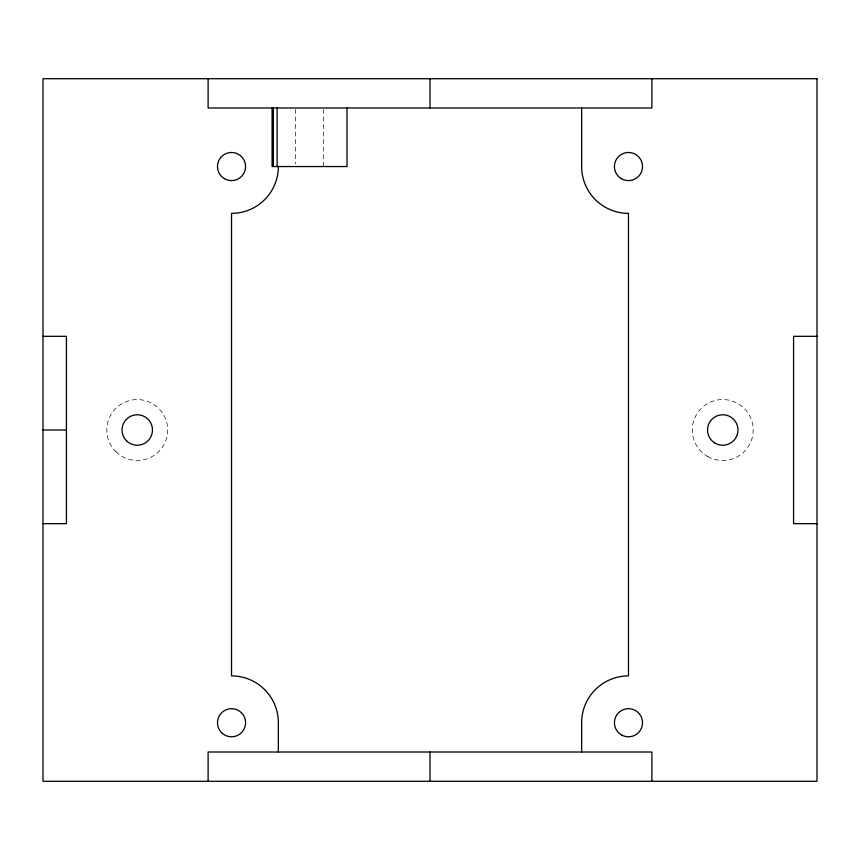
<?xml version="1.0" encoding="UTF-8"?>
<svg xmlns="http://www.w3.org/2000/svg" width="860" height="860" viewBox="0 0 860 860"><rect width="100%" height="100%" fill="white"/><g stroke="black" fill="none" stroke-linecap="round" stroke-linejoin="round"><path stroke-width="0.64" stroke-dasharray="4.3 3.22" d="M323.596 109.317L323.596 166.539M295.496 109.317L295.496 163.873M707.511 456.37A30.444 30.444 0 0 0 753.188 430A30.444 30.444 0 0 0 707.511 403.63A30.444 30.444 0 0 0 707.511 456.37M115.734 451.532A30.444 30.444 0 0 0 166.668 437.88A30.444 30.444 0 0 0 129.387 400.588A30.444 30.444 0 0 0 115.734 451.532"/><path stroke-width="1.29" d="M43 336.325L66.424 336.325L66.424 523.675L43 523.675M817 336.325L793.576 336.325L793.576 523.675L817 523.675M43 430L66.424 430M651.891 78.712L651.891 107.984L208.109 107.984L208.109 78.712M651.891 781.288L651.891 752.016L208.109 752.016L208.109 781.288M581.639 107.984L581.639 166.539A46.838 46.838 0 0 0 628.477 213.377L628.477 675.895A46.838 46.838 0 0 0 581.639 722.733L581.639 752.016M430 78.712L430 107.984M430 752.016L430 781.288M347.021 107.984L347.021 166.539L272.082 166.539L272.082 107.984M278.361 752.016L278.361 722.733A46.838 46.838 0 0 0 231.523 675.895L231.523 213.377A46.838 46.838 0 0 0 278.361 166.539M277.103 107.984L277.103 166.539M273.351 107.984L273.351 166.539M817 78.712L43 78.712L43 781.288L817 781.288L817 78.712M621.447 734.902A14.05 14.05 0 0 0 642.528 722.733A14.05 14.05 0 0 0 621.447 710.564A14.05 14.05 0 0 0 621.447 734.902M224.503 178.708A14.05 14.05 0 0 0 245.573 166.539A14.05 14.05 0 0 0 224.503 154.37A14.05 14.05 0 0 0 224.503 178.708M715.122 443.179A15.222 15.222 0 0 0 737.966 430A15.222 15.222 0 0 0 715.122 416.82A15.222 15.222 0 0 0 715.122 443.179M126.495 440.761A15.222 15.222 0 0 0 151.962 433.935A15.222 15.222 0 0 0 133.321 415.294A15.222 15.222 0 0 0 126.495 440.761M221.59 732.677A14.05 14.05 0 0 0 245.1 726.378A14.05 14.05 0 0 0 227.889 709.167A14.05 14.05 0 0 0 221.59 732.677M621.447 178.708A14.05 14.05 0 0 0 642.528 166.539A14.05 14.05 0 0 0 621.447 154.37A14.05 14.05 0 0 0 621.447 178.708"/></g></svg>
